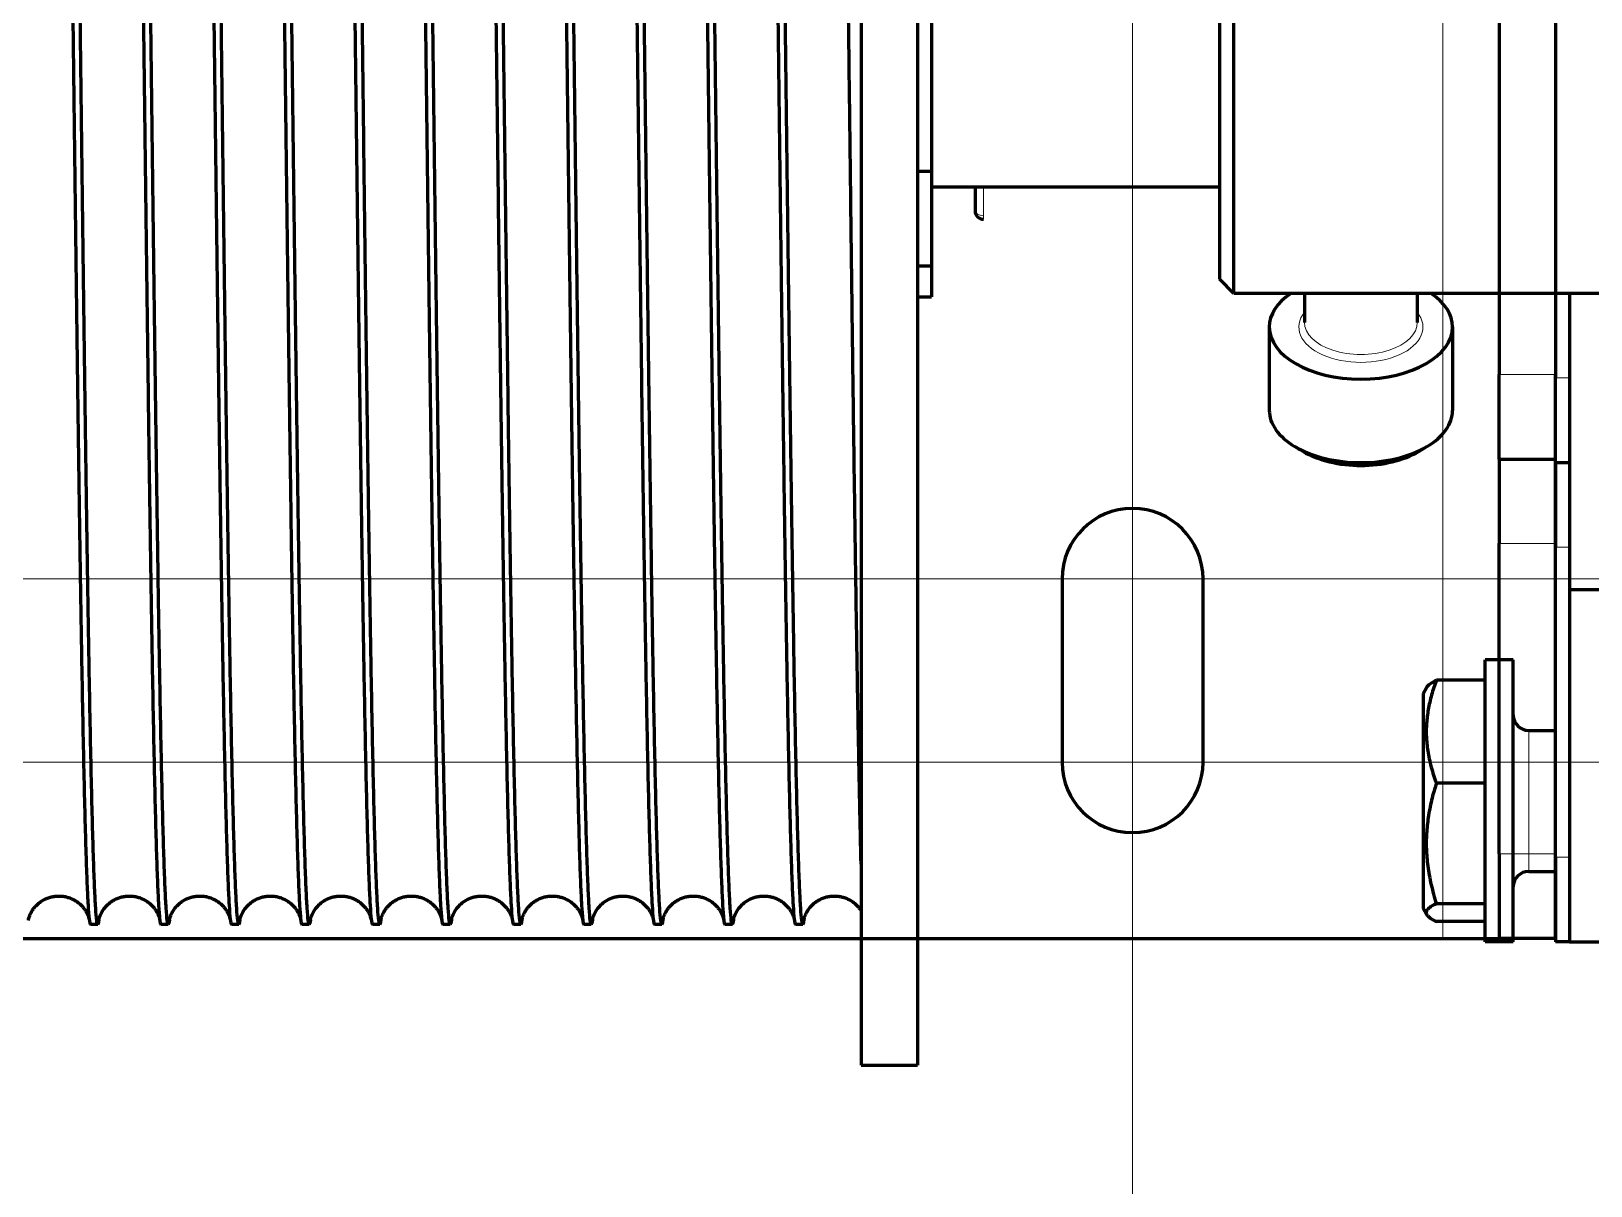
# Model space of a CAD drawing. Header units: millimetres. Extents: x 0 to 840, y 0 to 594.
# Drawn here: x 523.431 to 525.367, y 264.808 to 266.241 of the extents above; entities that cross this region are included whole.
import ezdxf

# ---------------------------------------------------------------- set-up
doc = ezdxf.new("R2010")
doc.units = ezdxf.units.MM
for name, pattern in [('K5LT_AXLED', [19.5, 15, -1.5, 1.5, -1.5]), ('K5LT_BASIC', [0]), ('K5LT_THIN', [0])]:
    doc.linetypes.add(name, pattern=pattern)
doc.layers.add('Системный слой', color=7, linetype='Continuous')

# ---------------------------------------------------------------- blocks, each defined once
blk = doc.blocks.new('U206')
at = {"layer": 'Системный слой', "color": 30, "linetype": 'K5LT_AXLED', "lineweight": 18, "true_color": 0xff8000}
for p, q in [((524.7983, 269.2935), (524.7983, 264.891)), ((524.7983, 267.6485), (524.7983, 263.246)), ((521.0833, 265.561), (525.2583, 265.561)), ((522.7108, 265.561), (526.8858, 265.561)), ((521.0833, 265.3335), (525.2583, 265.3335)), ((522.7108, 265.3335), (526.8858, 265.3335))]:
    blk.add_line(p, q, dxfattribs=at)
at = {"layer": 'Системный слой', "color": 7, "linetype": 'K5LT_THIN', "lineweight": 18}
for p, q in [((525.1833, 265.1148), (525.1833, 267.4248)), ((525.2533, 265.8148), (525.3233, 265.8148)), ((525.2533, 265.6048), (525.3233, 265.6048)), ((525.3233, 265.2198), (525.2533, 265.2198))]:
    blk.add_line(p, q, dxfattribs=at)
at = {"layer": 'Системный слой', "color": 5, "linetype": 'K5LT_BASIC', "lineweight": 60, "true_color": 0x0000ff}
for p, q in [((525.2533, 266.7248), (525.2533, 265.8148)), ((525.3233, 266.7248), (525.3233, 265.8148)), ((525.2533, 265.7098), (525.2533, 265.8148)), ((525.3233, 265.7098), (525.3233, 265.8148)), ((525.2533, 265.7098), (525.2533, 265.6048)), ((525.2533, 265.7098), (525.3233, 265.7098)), ((525.3233, 265.6048), (525.3233, 265.7098)), ((525.2533, 265.2198), (525.2533, 265.6048)), ((525.3233, 265.2198), (525.3233, 265.6048)), ((524.7108, 265.561), (524.7108, 265.3335)), ((524.8858, 265.3335), (524.8858, 265.561)), ((525.2533, 265.2198), (525.2533, 265.1148)), ((525.3233, 265.1148), (525.3233, 265.2198)), ((522.7858, 265.1148), (525.1833, 265.1148)), ((525.1833, 265.1148), (525.2533, 265.1148)), ((525.3233, 265.1148), (525.2533, 265.1148))]:
    blk.add_line(p, q, dxfattribs=at)
for centre, start, end in [((524.7983, 265.561), 0, 180), ((524.7983, 265.3335), 180, 0)]:
    blk.add_arc(centre, 0.0875, start, end, dxfattribs=at)

msp = doc.modelspace()

# ---------------------------------------------------------------- linework, layer by layer
at = {"layer": 'Системный слой', "color": 5, "linetype": 'K5LT_BASIC', "lineweight": 60, "true_color": 0x0000ff}
for p, q in [((524.46136, 267.58229), (524.46136, 264.95729)), ((524.53136, 267.58229), (524.53136, 264.95729)), ((524.92422, 265.91541), (524.92422, 266.61541)), ((524.90672, 265.93291), (524.90672, 266.59791)), ((524.54886, 266.47229), (524.54886, 266.06729)), ((524.53136, 266.06729), (524.54886, 266.06729)), ((524.54886, 266.06729), (524.54886, 265.94961)), ((524.54886, 266.04754), (524.90672, 266.04754)), ((524.60287, 266.04754), (524.60287, 266.01787)), ((524.53136, 265.94961), (524.54886, 265.94961)), ((524.54886, 265.94961), (524.54886, 265.91104)), ((524.92422, 265.91541), (524.90672, 265.93291)), ((524.53136, 265.91104), (524.54886, 265.91104)), ((525.42297, 265.91541), (524.92422, 265.91541)), ((525.01172, 265.91541), (525.01172, 265.87947)), ((525.15172, 265.91541), (525.15172, 265.87947)), ((525.3233, 265.91541), (525.3233, 265.81041)), ((525.3408, 265.91541), (525.3408, 265.54791)), ((524.96797, 265.87372), (524.96797, 265.77022)), ((525.19547, 265.87372), (525.19547, 265.77022)), ((525.3233, 265.70541), (525.3233, 265.81041)), ((525.00994, 265.71922), (524.99986, 265.72517)), ((525.15351, 265.71922), (525.16358, 265.72517)), ((525.3233, 265.70541), (525.3233, 265.60041)), ((525.3233, 265.70541), (525.3408, 265.70541)), ((525.3233, 265.21541), (525.3233, 265.60041)), ((525.3408, 265.54791), (525.3408, 265.11041)), ((525.3408, 265.54791), (525.3933, 265.54791)), ((525.2708, 265.46041), (525.2358, 265.46041)), ((525.2358, 265.28541), (525.2358, 265.46041)), ((525.2708, 265.28541), (525.2708, 265.46041)), ((525.16361, 265.42674), (525.1588, 265.41841)), ((525.2358, 265.43514), (525.17535, 265.43514)), ((525.1588, 265.41841), (525.1588, 265.18039)), ((525.29005, 265.37291), (525.3233, 265.37291)), ((525.2358, 265.30748), (525.17535, 265.30748)), ((525.2358, 265.11041), (525.2358, 265.28541)), ((525.2708, 265.11041), (525.2708, 265.28541)), ((525.3233, 265.21541), (525.3233, 265.11041)), ((525.29005, 265.19791), (525.3233, 265.19791)), ((525.1588, 265.18039), (525.1588, 265.15241)), ((525.2358, 265.15776), (525.17535, 265.15776)), ((525.16361, 265.14409), (525.1588, 265.15241)), ((525.2358, 265.13569), (525.17535, 265.13569)), ((523.50491, 265.13229), (523.51414, 265.13229)), ((523.59241, 265.13229), (523.60164, 265.13229)), ((523.67991, 265.13229), (523.68914, 265.13229)), ((523.76741, 265.13229), (523.77664, 265.13229)), ((523.85491, 265.13229), (523.86414, 265.13229)), ((523.94241, 265.13229), (523.95164, 265.13229)), ((524.02991, 265.13229), (524.03914, 265.13229)), ((524.11741, 265.13229), (524.12664, 265.13229)), ((524.20491, 265.13229), (524.21414, 265.13229)), ((524.29241, 265.13229), (524.30164, 265.13229)), ((524.37991, 265.13229), (524.38914, 265.13229)), ((525.2708, 265.11041), (525.2358, 265.11041)), ((525.3408, 265.11041), (525.3233, 265.11041)), ((525.3408, 265.11041), (525.3933, 265.11041)), ((524.46136, 264.95729), (524.53136, 264.95729))]:
    msp.add_line(p, q, dxfattribs=at)
at = {"layer": 'Системный слой', "color": 7, "linetype": 'K5LT_THIN', "lineweight": 18}
for p, q in [((524.61337, 266.04754), (524.61337, 266.01188)), ((524.61337, 266.01188), (524.61337, 266.00737)), ((525.2533, 265.46041), (525.2533, 265.91541)), ((525.3233, 265.81041), (525.3408, 265.81041)), ((525.3233, 265.60041), (525.3408, 265.60041)), ((525.29005, 265.3391), (525.29005, 265.37291)), ((525.29005, 265.19791), (525.29005, 265.3391)), ((525.3408, 265.21541), (525.3233, 265.21541))]:
    msp.add_line(p, q, dxfattribs=at)
at = {"layer": 'Системный слой', "color": 5, "linetype": 'K5LT_BASIC', "lineweight": 60, "true_color": 0x0000ff}
for centre, radius, start, end in [((524.61337, 266.01787), 0.0105, 180, 270), ((525.29005, 265.39216), 0.01925, 180, 270), ((525.29005, 265.17866), 0.01925, 90, 180), ((523.47398, 265.14362), 0.04193, 351.60868, 353.9732), ((523.56153, 265.14362), 0.04187, 351.60765, 353.97489), ((523.64909, 265.14361), 0.04182, 351.60665, 353.97656), ((523.73665, 265.1436), 0.04176, 351.60571, 353.97827), ((523.8242, 265.14359), 0.0417, 351.60484, 353.98)]:
    msp.add_arc(centre, radius, start, end, dxfattribs=at)
at = {"layer": 'Системный слой', "color": 7, "linetype": 'K5LT_THIN', "lineweight": 18}
for centre, major_axis, start_param, end_param in [((524.61337, 266.01787), (-0.0105, 0), 0, 1.5707963), ((525.08172, 265.87372), (-0.077, 0), 5.8534856, 9.8544776), ((525.08172, 265.87947), (-0.07, 0), 0, 3.1415927)]:
    msp.add_ellipse(centre, major_axis=major_axis, ratio=0.5703319, start_param=start_param, end_param=end_param, dxfattribs=at)
at = {"layer": 'Системный слой', "color": 5, "linetype": 'K5LT_BASIC', "lineweight": 60, "true_color": 0x0000ff}
for centre, major_axis, start_param, end_param in [((525.08172, 265.87372), (0.11375, 0), 2.4435478, 3.1415927), ((525.08172, 265.87372), (0.11375, 0), 0, 0.6980448), ((525.08172, 265.87372), (0.11375, 0), 3.1415927, 6.2831853), ((525.08172, 265.77022), (0.11375, 0), 3.1415927, 3.90908), ((525.08172, 265.77022), (0.11375, 0), 5.5156979, 6.2831853), ((525.08172, 265.77022), (0.11375, 0), 3.90908, 5.5156979), ((525.08172, 265.75872), (0.09975, 0), 3.90908, 5.5156979)]:
    msp.add_ellipse(centre, major_axis=major_axis, ratio=0.5703319, start_param=start_param, end_param=end_param, dxfattribs=at)
for points in [[(523.51414, 265.13229), (523.5137, 265.13229), (523.51282, 265.13569), (523.5115, 265.15097), (523.51018, 265.17627), (523.50886, 265.21139), (523.50754, 265.25598), (523.50622, 265.30967), (523.5049, 265.37197), (523.50358, 265.44232), (523.50226, 265.52008), (523.50095, 265.60457), (523.49963, 265.69502), (523.49831, 265.79063), (523.49699, 265.89053), (523.49567, 265.99383), (523.49435, 266.09961), (523.49303, 266.20691), (523.49171, 266.31477), (523.49039, 266.42224), (523.48907, 266.52833), (523.48775, 266.63211), (523.48644, 266.73264), (523.48512, 266.82902), (523.4838, 266.92038), (523.48248, 267.00591), (523.48116, 267.08484), (523.47984, 267.15647), (523.47852, 267.22014), (523.4772, 267.2753), (523.47588, 267.32144), (523.47456, 267.35815), (523.47324, 267.3851), (523.47236, 267.3964), (523.47192, 267.40036)], [(523.54866, 267.40729), (523.5491, 267.40729), (523.54998, 267.40388), (523.5513, 267.38861), (523.55262, 267.3633), (523.55394, 267.32818), (523.55526, 267.28357), (523.55658, 267.22987), (523.5579, 267.16756), (523.55921, 267.0972), (523.56053, 267.01942), (523.56185, 266.93492), (523.56317, 266.84446), (523.56449, 266.74884), (523.56581, 266.64892), (523.56713, 266.5456), (523.56845, 266.43982), (523.56977, 266.3325), (523.57109, 266.22463), (523.57241, 266.11716), (523.57373, 266.01105), (523.57505, 265.90727), (523.57637, 265.80674), (523.57768, 265.71036), (523.579, 265.619), (523.58032, 265.53347), (523.58164, 265.45455), (523.58296, 265.38294), (523.58428, 265.31928), (523.5856, 265.26414), (523.58692, 265.21803), (523.58824, 265.18134), (523.58956, 265.15441), (523.59044, 265.14313), (523.59088, 265.13918)], [(523.60164, 265.13229), (523.6012, 265.13229), (523.60032, 265.13569), (523.599, 265.15097), (523.59768, 265.17627), (523.59636, 265.21139), (523.59504, 265.25598), (523.59372, 265.30967), (523.5924, 265.37197), (523.59108, 265.44232), (523.58976, 265.52008), (523.58845, 265.60457), (523.58713, 265.69502), (523.58581, 265.79063), (523.58449, 265.89053), (523.58317, 265.99383), (523.58185, 266.09961), (523.58053, 266.20691), (523.57921, 266.31477), (523.57789, 266.42224), (523.57657, 266.52833), (523.57525, 266.63211), (523.57394, 266.73264), (523.57262, 266.82902), (523.5713, 266.92038), (523.56998, 267.00591), (523.56866, 267.08484), (523.56734, 267.15647), (523.56602, 267.22014), (523.5647, 267.2753), (523.56338, 267.32144), (523.56206, 267.35815), (523.56074, 267.3851), (523.55986, 267.3964), (523.55942, 267.40036)], [(523.63616, 267.40729), (523.6366, 267.40729), (523.63748, 267.40388), (523.6388, 267.38861), (523.64012, 267.3633), (523.64144, 267.32818), (523.64276, 267.28357), (523.64408, 267.22987), (523.6454, 267.16756), (523.64671, 267.0972), (523.64803, 267.01942), (523.64935, 266.93492), (523.65067, 266.84446), (523.65199, 266.74884), (523.65331, 266.64892), (523.65463, 266.54561), (523.65595, 266.43982), (523.65727, 266.3325), (523.65859, 266.22463), (523.65991, 266.11716), (523.66123, 266.01105), (523.66255, 265.90727), (523.66387, 265.80674), (523.66518, 265.71036), (523.6665, 265.619), (523.66782, 265.53347), (523.66914, 265.45455), (523.67046, 265.38294), (523.67178, 265.31928), (523.6731, 265.26414), (523.67442, 265.21803), (523.67574, 265.18134), (523.67706, 265.15441), (523.67794, 265.14313), (523.67838, 265.13918)], [(523.68914, 265.13229), (523.6887, 265.13229), (523.68782, 265.13569), (523.6865, 265.15097), (523.68518, 265.17627), (523.68386, 265.21139), (523.68254, 265.25598), (523.68122, 265.30967), (523.6799, 265.37197), (523.67858, 265.44232), (523.67726, 265.52008), (523.67595, 265.60457), (523.67463, 265.69502), (523.67331, 265.79063), (523.67199, 265.89053), (523.67067, 265.99383), (523.66935, 266.09961), (523.66803, 266.20691), (523.66671, 266.31477), (523.66539, 266.42224), (523.66407, 266.52833), (523.66275, 266.63211), (523.66143, 266.73264), (523.66012, 266.82902), (523.6588, 266.92038), (523.65748, 267.00591), (523.65616, 267.08484), (523.65484, 267.15647), (523.65352, 267.22014), (523.6522, 267.2753), (523.65088, 267.32144), (523.64956, 267.35815), (523.64824, 267.3851), (523.64736, 267.3964), (523.64692, 267.40036)], [(523.72366, 267.40729), (523.7241, 267.40729), (523.72498, 267.40388), (523.7263, 267.38861), (523.72762, 267.3633), (523.72894, 267.32818), (523.73026, 267.28357), (523.73158, 267.22987), (523.7329, 267.16756), (523.73421, 267.0972), (523.73553, 267.01942), (523.73685, 266.93492), (523.73817, 266.84446), (523.73949, 266.74884), (523.74081, 266.64892), (523.74213, 266.54561), (523.74345, 266.43982), (523.74477, 266.3325), (523.74609, 266.22463), (523.74741, 266.11716), (523.74873, 266.01105), (523.75005, 265.90727), (523.75137, 265.80674), (523.75268, 265.71036), (523.754, 265.619), (523.75532, 265.53348), (523.75664, 265.45455), (523.75796, 265.38294), (523.75928, 265.31928), (523.7606, 265.26414), (523.76192, 265.21803), (523.76324, 265.18134), (523.76456, 265.15441), (523.76544, 265.14313), (523.76588, 265.13918)], [(523.77664, 265.13229), (523.7762, 265.13229), (523.77532, 265.13569), (523.774, 265.15097), (523.77268, 265.17627), (523.77136, 265.21139), (523.77004, 265.25598), (523.76872, 265.30967), (523.7674, 265.37197), (523.76608, 265.44232), (523.76476, 265.52009), (523.76345, 265.60457), (523.76213, 265.69502), (523.76081, 265.79063), (523.75949, 265.89053), (523.75817, 265.99383), (523.75685, 266.09961), (523.75553, 266.20691), (523.75421, 266.31478), (523.75289, 266.42224), (523.75157, 266.52833), (523.75025, 266.63211), (523.74893, 266.73264), (523.74762, 266.82902), (523.7463, 266.92038), (523.74498, 267.00591), (523.74366, 267.08485), (523.74234, 267.15647), (523.74102, 267.22014), (523.7397, 267.2753), (523.73838, 267.32144), (523.73706, 267.35815), (523.73574, 267.3851), (523.73486, 267.3964), (523.73442, 267.40036)], [(523.81116, 267.40729), (523.8116, 267.40729), (523.81248, 267.40388), (523.8138, 267.38861), (523.81512, 267.3633), (523.81644, 267.32818), (523.81776, 267.28357), (523.81908, 267.22987), (523.8204, 267.16756), (523.82171, 267.0972), (523.82303, 267.01942), (523.82435, 266.93492), (523.82567, 266.84446), (523.82699, 266.74884), (523.82831, 266.64892), (523.82963, 266.54561), (523.83095, 266.43982), (523.83227, 266.3325), (523.83359, 266.22463), (523.83491, 266.11716), (523.83623, 266.01106), (523.83755, 265.90727), (523.83887, 265.80674), (523.84018, 265.71036), (523.8415, 265.619), (523.84282, 265.53348), (523.84414, 265.45455), (523.84546, 265.38294), (523.84678, 265.31928), (523.8481, 265.26414), (523.84942, 265.21803), (523.85074, 265.18134), (523.85206, 265.15442), (523.85294, 265.14313), (523.85338, 265.13918)], [(523.86414, 265.13229), (523.8637, 265.13229), (523.86282, 265.13569), (523.8615, 265.15097), (523.86018, 265.17627), (523.85886, 265.21139), (523.85754, 265.25598), (523.85622, 265.30967), (523.8549, 265.37197), (523.85358, 265.44232), (523.85226, 265.52009), (523.85095, 265.60457), (523.84963, 265.69503), (523.84831, 265.79063), (523.84699, 265.89053), (523.84567, 265.99383), (523.84435, 266.09961), (523.84303, 266.20691), (523.84171, 266.31478), (523.84039, 266.42224), (523.83907, 266.52833), (523.83775, 266.63211), (523.83643, 266.73264), (523.83512, 266.82902), (523.8338, 266.92038), (523.83248, 267.00591), (523.83116, 267.08485), (523.82984, 267.15647), (523.82852, 267.22014), (523.8272, 267.2753), (523.82588, 267.32144), (523.82456, 267.35815), (523.82324, 267.3851), (523.82236, 267.3964), (523.82192, 267.40036)], [(523.89866, 267.40729), (523.8991, 267.40729), (523.89998, 267.40388), (523.9013, 267.38861), (523.90262, 267.3633), (523.90394, 267.32818), (523.90526, 267.28357), (523.90658, 267.22987), (523.9079, 267.16756), (523.90921, 267.0972), (523.91053, 267.01942), (523.91185, 266.93492), (523.91317, 266.84446), (523.91449, 266.74884), (523.91581, 266.64892), (523.91713, 266.54561), (523.91845, 266.43982), (523.91977, 266.3325), (523.92109, 266.22463), (523.92241, 266.11716), (523.92373, 266.01106), (523.92505, 265.90727), (523.92637, 265.80674), (523.92768, 265.71036), (523.929, 265.619), (523.93032, 265.53348), (523.93164, 265.45455), (523.93296, 265.38294), (523.93428, 265.31928), (523.9356, 265.26414), (523.93692, 265.21803), (523.93824, 265.18134), (523.93956, 265.15442), (523.94044, 265.14313), (523.94088, 265.13918)], [(523.95164, 265.13229), (523.9512, 265.13229), (523.95032, 265.13569), (523.949, 265.15097), (523.94768, 265.17627), (523.94636, 265.21139), (523.94504, 265.25599), (523.94372, 265.30967), (523.9424, 265.37197), (523.94108, 265.44232), (523.93976, 265.52009), (523.93845, 265.60457), (523.93713, 265.69503), (523.93581, 265.79063), (523.93449, 265.89053), (523.93317, 265.99383), (523.93185, 266.09961), (523.93053, 266.20691), (523.92921, 266.31478), (523.92789, 266.42224), (523.92657, 266.52833), (523.92525, 266.63211), (523.92393, 266.73264), (523.92262, 266.82902), (523.9213, 266.92038), (523.91998, 267.00592), (523.91866, 267.08485), (523.91734, 267.15647), (523.91602, 267.22015), (523.9147, 267.2753), (523.91338, 267.32144), (523.91206, 267.35815), (523.91074, 267.3851), (523.90986, 267.3964), (523.90942, 267.40036)], [(523.98616, 267.40729), (523.9866, 267.40729), (523.98748, 267.40388), (523.9888, 267.38861), (523.99012, 267.3633), (523.99144, 267.32818), (523.99276, 267.28357), (523.99408, 267.22987), (523.9954, 267.16756), (523.99671, 267.0972), (523.99803, 267.01942), (523.99935, 266.93492), (524.00067, 266.84446), (524.00199, 266.74884), (524.00331, 266.64892), (524.00463, 266.54561), (524.00595, 266.43982), (524.00727, 266.3325), (524.00859, 266.22463), (524.00991, 266.11716), (524.01123, 266.01106), (524.01255, 265.90727), (524.01387, 265.80674), (524.01518, 265.71036), (524.0165, 265.619), (524.01782, 265.53348), (524.01914, 265.45455), (524.02046, 265.38294), (524.02178, 265.31928), (524.0231, 265.26415), (524.02442, 265.21803), (524.02574, 265.18134), (524.02706, 265.15442), (524.02794, 265.14313), (524.02838, 265.13918)], [(524.03914, 265.13229), (524.0387, 265.13229), (524.03782, 265.13569), (524.0365, 265.15097), (524.03518, 265.17627), (524.03386, 265.21139), (524.03254, 265.25599), (524.03122, 265.30967), (524.0299, 265.37197), (524.02858, 265.44232), (524.02726, 265.52009), (524.02595, 265.60457), (524.02463, 265.69503), (524.02331, 265.79063), (524.02199, 265.89053), (524.02067, 265.99383), (524.01935, 266.09961), (524.01803, 266.20691), (524.01671, 266.31478), (524.01539, 266.42224), (524.01407, 266.52833), (524.01275, 266.63211), (524.01143, 266.73264), (524.01012, 266.82902), (524.0088, 266.92038), (524.00748, 267.00592), (524.00616, 267.08485), (524.00484, 267.15647), (524.00352, 267.22015), (524.0022, 267.2753), (524.00088, 267.32144), (523.99956, 267.35815), (523.99824, 267.3851), (523.99736, 267.3964), (523.99692, 267.40036)], [(524.07366, 267.40729), (524.0741, 267.40729), (524.07498, 267.40388), (524.0763, 267.38861), (524.07762, 267.3633), (524.07894, 267.32818), (524.08026, 267.28357), (524.08158, 267.22987), (524.0829, 267.16756), (524.08421, 267.0972), (524.08553, 267.01942), (524.08685, 266.93492), (524.08817, 266.84446), (524.08949, 266.74884), (524.09081, 266.64892), (524.09213, 266.54561), (524.09345, 266.43982), (524.09477, 266.33251), (524.09609, 266.22463), (524.09741, 266.11716), (524.09873, 266.01106), (524.10005, 265.90727), (524.10137, 265.80674), (524.10268, 265.71037), (524.104, 265.619), (524.10532, 265.53348), (524.10664, 265.45455), (524.10796, 265.38294), (524.10928, 265.31928), (524.1106, 265.26415), (524.11192, 265.21803), (524.11324, 265.18134), (524.11456, 265.15442), (524.11544, 265.14313), (524.11588, 265.13918)], [(524.12664, 265.13229), (524.1262, 265.13229), (524.12532, 265.13569), (524.124, 265.15097), (524.12268, 265.17627), (524.12136, 265.21139), (524.12004, 265.25599), (524.11872, 265.30967), (524.1174, 265.37197), (524.11608, 265.44232), (524.11476, 265.52009), (524.11345, 265.60457), (524.11213, 265.69503), (524.11081, 265.79063), (524.10949, 265.89053), (524.10817, 265.99384), (524.10685, 266.09961), (524.10553, 266.20691), (524.10421, 266.31478), (524.10289, 266.42224), (524.10157, 266.52834), (524.10025, 266.63211), (524.09893, 266.73264), (524.09762, 266.82902), (524.0963, 266.92039), (524.09498, 267.00592), (524.09366, 267.08485), (524.09234, 267.15647), (524.09102, 267.22015), (524.0897, 267.2753), (524.08838, 267.32144), (524.08706, 267.35815), (524.08574, 267.3851), (524.08486, 267.3964), (524.08442, 267.40036)], [(524.16116, 267.40729), (524.1616, 267.40729), (524.16248, 267.40388), (524.1638, 267.38861), (524.16512, 267.3633), (524.16644, 267.32818), (524.16776, 267.28357), (524.16908, 267.22987), (524.1704, 267.16756), (524.17171, 267.0972), (524.17303, 267.01942), (524.17435, 266.93492), (524.17567, 266.84446), (524.17699, 266.74884), (524.17831, 266.64892), (524.17963, 266.54561), (524.18095, 266.43982), (524.18227, 266.33251), (524.18359, 266.22463), (524.18491, 266.11716), (524.18623, 266.01106), (524.18755, 265.90728), (524.18887, 265.80674), (524.19018, 265.71037), (524.1915, 265.619), (524.19282, 265.53348), (524.19414, 265.45455), (524.19546, 265.38294), (524.19678, 265.31928), (524.1981, 265.26415), (524.19942, 265.21803), (524.20074, 265.18134), (524.20206, 265.15442), (524.20294, 265.14313), (524.20338, 265.13918)], [(524.21414, 265.13229), (524.2137, 265.13229), (524.21282, 265.13569), (524.2115, 265.15097), (524.21018, 265.17627), (524.20886, 265.21139), (524.20754, 265.25599), (524.20622, 265.30968), (524.2049, 265.37197), (524.20358, 265.44232), (524.20226, 265.52009), (524.20095, 265.60457), (524.19963, 265.69503), (524.19831, 265.79063), (524.19699, 265.89053), (524.19567, 265.99384), (524.19435, 266.09961), (524.19303, 266.20691), (524.19171, 266.31478), (524.19039, 266.42224), (524.18907, 266.52834), (524.18775, 266.63211), (524.18643, 266.73264), (524.18512, 266.82902), (524.1838, 266.92039), (524.18248, 267.00592), (524.18116, 267.08485), (524.17984, 267.15647), (524.17852, 267.22015), (524.1772, 267.2753), (524.17588, 267.32144), (524.17456, 267.35815), (524.17324, 267.3851), (524.17236, 267.3964), (524.17192, 267.40036)], [(524.24866, 267.40729), (524.2491, 267.40729), (524.24998, 267.40388), (524.2513, 267.38861), (524.25262, 267.3633), (524.25394, 267.32818), (524.25526, 267.28357), (524.25658, 267.22987), (524.2579, 267.16756), (524.25921, 267.0972), (524.26053, 267.01942), (524.26185, 266.93492), (524.26317, 266.84446), (524.26449, 266.74884), (524.26581, 266.64892), (524.26713, 266.54561), (524.26845, 266.43982), (524.26977, 266.33251), (524.27109, 266.22463), (524.27241, 266.11716), (524.27373, 266.01106), (524.27505, 265.90728), (524.27637, 265.80674), (524.27768, 265.71037), (524.279, 265.619), (524.28032, 265.53348), (524.28164, 265.45455), (524.28296, 265.38294), (524.28428, 265.31928), (524.2856, 265.26415), (524.28692, 265.21803), (524.28824, 265.18134), (524.28956, 265.15442), (524.29044, 265.14313), (524.29088, 265.13918)], [(524.30164, 265.13229), (524.3012, 265.13229), (524.30032, 265.13569), (524.299, 265.15097), (524.29768, 265.17627), (524.29636, 265.21139), (524.29504, 265.25599), (524.29372, 265.30968), (524.2924, 265.37197), (524.29108, 265.44232), (524.28976, 265.52009), (524.28845, 265.60458), (524.28713, 265.69503), (524.28581, 265.79063), (524.28449, 265.89054), (524.28317, 265.99384), (524.28185, 266.09961), (524.28053, 266.20692), (524.27921, 266.31478), (524.27789, 266.42224), (524.27657, 266.52834), (524.27525, 266.63212), (524.27393, 266.73264), (524.27262, 266.82902), (524.2713, 266.92039), (524.26998, 267.00592), (524.26866, 267.08485), (524.26734, 267.15648), (524.26602, 267.22015), (524.2647, 267.2753), (524.26338, 267.32144), (524.26206, 267.35815), (524.26074, 267.3851), (524.25986, 267.3964), (524.25942, 267.40036)], [(524.33616, 267.40729), (524.3366, 267.40729), (524.33748, 267.40388), (524.3388, 267.38861), (524.34012, 267.3633), (524.34144, 267.32818), (524.34276, 267.28357), (524.34408, 267.22987), (524.3454, 267.16756), (524.34671, 267.0972), (524.34803, 267.01942), (524.34935, 266.93492), (524.35067, 266.84446), (524.35199, 266.74884), (524.35331, 266.64892), (524.35463, 266.54561), (524.35595, 266.43982), (524.35727, 266.33251), (524.35859, 266.22463), (524.35991, 266.11716), (524.36123, 266.01106), (524.36255, 265.90728), (524.36387, 265.80675), (524.36518, 265.71037), (524.3665, 265.619), (524.36782, 265.53348), (524.36914, 265.45456), (524.37046, 265.38294), (524.37178, 265.31928), (524.3731, 265.26415), (524.37442, 265.21803), (524.37574, 265.18134), (524.37706, 265.15442), (524.37794, 265.14313), (524.37838, 265.13918)], [(524.38914, 265.13229), (524.3887, 265.13229), (524.38782, 265.13569), (524.3865, 265.15097), (524.38518, 265.17627), (524.38386, 265.21139), (524.38254, 265.25599), (524.38122, 265.30968), (524.3799, 265.37197), (524.37858, 265.44232), (524.37726, 265.52009), (524.37594, 265.60458), (524.37463, 265.69503), (524.37331, 265.79063), (524.37199, 265.89054), (524.37067, 265.99384), (524.36935, 266.09961), (524.36803, 266.20692), (524.36671, 266.31478), (524.36539, 266.42224), (524.36407, 266.52834), (524.36275, 266.63212), (524.36143, 266.73265), (524.36012, 266.82902), (524.3588, 266.92039), (524.35748, 267.00592), (524.35616, 267.08485), (524.35484, 267.15648), (524.35352, 267.22015), (524.3522, 267.2753), (524.35088, 267.32144), (524.34956, 267.35815), (524.34824, 267.3851), (524.34736, 267.3964), (524.34692, 267.40036)], [(523.4716, 267.10255), (523.47204, 267.07799), (523.47292, 267.02636), (523.47425, 266.94208), (523.47557, 266.85172), (523.47689, 266.75611), (523.47822, 266.6561), (523.47954, 266.55261), (523.48087, 266.44656), (523.48219, 266.33891), (523.48351, 266.23064), (523.48484, 266.12272), (523.48616, 266.01613), (523.48749, 265.91183), (523.48881, 265.81077), (523.49014, 265.71385), (523.49146, 265.62196), (523.49278, 265.53592), (523.49411, 265.45651), (523.49543, 265.38444), (523.49676, 265.32038), (523.49808, 265.26489), (523.4994, 265.21848), (523.50073, 265.18156), (523.50205, 265.15448), (523.50294, 265.14315), (523.50338, 265.13918)], [(523.50338, 265.13918), (523.50389, 265.13459), (523.5044, 265.13229), (523.50491, 265.13229)], [(523.5155, 265.13773), (523.51504, 265.13411), (523.51459, 265.13229), (523.51414, 265.13229)], [(523.59088, 265.13918), (523.59139, 265.13459), (523.5919, 265.13229), (523.59241, 265.13229)], [(523.603, 265.13773), (523.60254, 265.13411), (523.60209, 265.13229), (523.60164, 265.13229)], [(523.67838, 265.13918), (523.67889, 265.13459), (523.6794, 265.13229), (523.67991, 265.13229)], [(523.6905, 265.13773), (523.69004, 265.13411), (523.68959, 265.13229), (523.68914, 265.13229)], [(523.76588, 265.13918), (523.76639, 265.13459), (523.7669, 265.13229), (523.76741, 265.13229)], [(523.778, 265.13773), (523.77754, 265.13411), (523.77709, 265.13229), (523.77664, 265.13229)], [(523.85338, 265.13918), (523.85389, 265.13459), (523.8544, 265.13229), (523.85491, 265.13229)], [(523.8655, 265.13773), (523.86504, 265.13411), (523.86459, 265.13229), (523.86414, 265.13229)], [(523.94088, 265.13918), (523.94139, 265.13459), (523.9419, 265.13229), (523.94241, 265.13229)], [(523.953, 265.13773), (523.95254, 265.13411), (523.95209, 265.13229), (523.95164, 265.13229)], [(524.02838, 265.13918), (524.02889, 265.13459), (524.0294, 265.13229), (524.02991, 265.13229)], [(524.0405, 265.13773), (524.04004, 265.13411), (524.03959, 265.13229), (524.03914, 265.13229)], [(524.11588, 265.13918), (524.11639, 265.13459), (524.1169, 265.13229), (524.11741, 265.13229)], [(524.128, 265.13773), (524.12754, 265.13411), (524.12709, 265.13229), (524.12664, 265.13229)], [(524.20338, 265.13918), (524.20389, 265.13459), (524.2044, 265.13229), (524.20491, 265.13229)], [(524.2155, 265.13773), (524.21504, 265.13411), (524.21459, 265.13229), (524.21414, 265.13229)], [(524.29088, 265.13918), (524.29139, 265.13459), (524.2919, 265.13229), (524.29241, 265.13229)], [(524.303, 265.13773), (524.30254, 265.13411), (524.30209, 265.13229), (524.30164, 265.13229)], [(524.37838, 265.13918), (524.37889, 265.13459), (524.3794, 265.13229), (524.37991, 265.13229)], [(524.3905, 265.13773), (524.39004, 265.13411), (524.38959, 265.13229), (524.38914, 265.13229)]]:
    msp.add_open_spline(points, degree=3, dxfattribs=at)
for points, knots in [([(524.46136, 265.20674), (524.46136, 265.20678), (524.46136, 265.20684), (524.46136, 265.20692), (524.46136, 265.20705), (524.46136, 265.20723), (524.46136, 265.20745), (524.46136, 265.20772), (524.46135, 265.20811), (524.46134, 265.20872), (524.46133, 265.20966), (524.46131, 265.21087), (524.46128, 265.21231), (524.46124, 265.21431), (524.46118, 265.21739), (524.46109, 265.22169), (524.46096, 265.22748), (524.46079, 265.23514), (524.46056, 265.24573), (524.46023, 265.26066), (524.45979, 265.28121), (524.45925, 265.30752), (524.45866, 265.33809), (524.45805, 265.37069), (524.45745, 265.40433), (524.45685, 265.43983), (524.45621, 265.4791), (524.45551, 265.52354), (524.45474, 265.57405), (524.45391, 265.63123), (524.45302, 265.69493), (524.45208, 265.76474), (524.45108, 265.84037), (524.45005, 265.92139), (524.44898, 266.00675), (524.44789, 266.09575), (524.4468, 266.18533), (524.44606, 266.24612), (524.44571, 266.27543)], [0, 0, 0, 0, 0.0175735, 0.035147, 0.0526325, 0.069895, 0.0870512, 0.1056364, 0.1291142, 0.163245, 0.2156444, 0.2788792, 0.3470721, 0.4557444, 0.6340279, 0.9093874, 1.2684068, 1.7483953, 2.3966914, 3.3186802, 4.6004597, 6.2160024, 8.0033144, 9.7639594, 11.4738826, 13.2201066, 15.0894945, 17.1063248, 19.2211551, 21.4163628, 23.6500463, 25.912124, 28.1783172, 30.4289198, 32.6543075, 34.8494288, 37.0243654, 39, 39, 39, 39]), ([(525.17535, 265.43514), (525.17315, 265.42912), (525.17017, 265.42002), (525.16707, 265.40788), (525.16526, 265.39898), (525.16396, 265.39036), (525.16314, 265.38191), (525.16278, 265.37353), (525.16289, 265.36507), (525.16349, 265.35634), (525.16465, 265.34718), (525.16645, 265.33747), (525.16969, 265.3241), (525.17293, 265.31408), (525.17535, 265.30748)], [0, 0, 0, 0, 2.1757748, 3.2580008, 4.299901, 5.3052497, 6.2730749, 7.2399279, 8.2177231, 9.2074326, 10.2766052, 11.4133267, 12.6132408, 15, 15, 15, 15]), ([(525.16361, 265.42674), (525.1639, 265.42724), (525.16468, 265.4283), (525.16645, 265.42995), (525.16969, 265.43227), (525.17293, 265.434), (525.17535, 265.43514)], [0, 0, 0, 0, 1.2341302, 2.6217314, 4.086472, 7, 7, 7, 7]), ([(525.17535, 265.30748), (525.17315, 265.30043), (525.17017, 265.28976), (525.16707, 265.27552), (525.16526, 265.26508), (525.16396, 265.25496), (525.16314, 265.24506), (525.16278, 265.23522), (525.16289, 265.22531), (525.16349, 265.21506), (525.16465, 265.20432), (525.16645, 265.19293), (525.16969, 265.17725), (525.17293, 265.1655), (525.17535, 265.15776)], [0, 0, 0, 0, 2.1757748, 3.2580008, 4.299901, 5.3052497, 6.2730749, 7.2399279, 8.2177231, 9.2074326, 10.2766052, 11.4133267, 12.6132408, 15, 15, 15, 15]), ([(523.42796, 265.13751), (523.42797, 265.1375), (523.42796, 265.13758), (523.42816, 265.13852), (523.42875, 265.14074), (523.43021, 265.14498), (523.43365, 265.1508), (523.43717, 265.15509), (523.44096, 265.15862), (523.44507, 265.16154), (523.44946, 265.1639), (523.45409, 265.16566), (523.45889, 265.16683), (523.46378, 265.16739), (523.4687, 265.16733), (523.47356, 265.16666), (523.47828, 265.16539), (523.4828, 265.16355), (523.48704, 265.16118), (523.49093, 265.15832), (523.49439, 265.15504), (523.49737, 265.15145), (523.49981, 265.14766), (523.50165, 265.14391), (523.50289, 265.14048), (523.50338, 265.13852), (523.50352, 265.13788), (523.50355, 265.13772)], [0, 0, 0, 0, 1.9722218, 3.9406015, 5.9089812, 8.2305879, 9.4373862, 10.3498559, 11.1503172, 11.8994409, 12.6218375, 13.3291886, 14.0274935, 14.7208069, 15.411964, 16.1032419, 16.7969156, 17.4957781, 18.2038879, 18.9279076, 19.6798104, 20.4826112, 21.3823389, 22.4715569, 23.9405858, 26.1672802, 28, 28, 28, 28]), ([(523.51546, 265.13751), (523.51547, 265.1375), (523.51546, 265.13758), (523.51566, 265.13852), (523.51625, 265.14074), (523.51771, 265.14498), (523.52115, 265.1508), (523.52467, 265.15509), (523.52846, 265.15862), (523.53256, 265.16154), (523.53696, 265.1639), (523.54159, 265.16566), (523.54639, 265.16683), (523.55128, 265.16739), (523.55619, 265.16733), (523.56105, 265.16666), (523.56578, 265.16539), (523.5703, 265.16355), (523.57454, 265.16118), (523.57842, 265.15832), (523.58189, 265.15505), (523.58487, 265.15145), (523.5873, 265.14767), (523.58915, 265.14391), (523.59039, 265.14048), (523.59088, 265.13852), (523.59102, 265.13788), (523.59105, 265.13772)], [0, 0, 0, 0, 1.9722014, 3.9405969, 5.9089923, 8.2308345, 9.4376628, 10.3501209, 11.1505543, 11.8996445, 12.6220059, 13.3293222, 14.0275964, 14.7208798, 15.4120082, 16.103259, 16.7969069, 17.4957446, 18.2038298, 18.9278228, 19.6796927, 20.4824459, 21.3820955, 22.4711761, 23.9399653, 26.1662473, 28, 28, 28, 28]), ([(523.60296, 265.13751), (523.60297, 265.1375), (523.60296, 265.13758), (523.60316, 265.13852), (523.60375, 265.14074), (523.60521, 265.14498), (523.60865, 265.1508), (523.61216, 265.15509), (523.61596, 265.15862), (523.62006, 265.16154), (523.62446, 265.16389), (523.62909, 265.16566), (523.63388, 265.16683), (523.63878, 265.16739), (523.64369, 265.16733), (523.64855, 265.16666), (523.65328, 265.16539), (523.6578, 265.16355), (523.66204, 265.16118), (523.66592, 265.15832), (523.66939, 265.15505), (523.67237, 265.15145), (523.6748, 265.14767), (523.67665, 265.14391), (523.67789, 265.14048), (523.67838, 265.13852), (523.67852, 265.13789), (523.67855, 265.13772)], [0, 0, 0, 0, 1.972184, 3.9405982, 5.9090125, 8.2311027, 9.4379623, 10.3504083, 11.1508131, 11.8998688, 12.6221941, 13.3294743, 14.0277166, 14.7209689, 15.4120674, 16.1032898, 16.7969108, 17.4957226, 18.2037818, 18.9277467, 19.679582, 20.4822858, 21.3818548, 22.4707944, 23.9393384, 26.1652001, 28, 28, 28, 28]), ([(523.69046, 265.13751), (523.69047, 265.1375), (523.69046, 265.13758), (523.69065, 265.13852), (523.69125, 265.14074), (523.69271, 265.14498), (523.69614, 265.15079), (523.69966, 265.15509), (523.70345, 265.15862), (523.70756, 265.16154), (523.71196, 265.16389), (523.71658, 265.16566), (523.72138, 265.16683), (523.72627, 265.16739), (523.73119, 265.16733), (523.73605, 265.16666), (523.74078, 265.16539), (523.7453, 265.16355), (523.74953, 265.16118), (523.75342, 265.15832), (523.75689, 265.15505), (523.75987, 265.15145), (523.7623, 265.14767), (523.76415, 265.14392), (523.76539, 265.14049), (523.76588, 265.13852), (523.76602, 265.13789), (523.76605, 265.13772)], [0, 0, 0, 0, 1.9721695, 3.9406056, 5.9090417, 8.2313926, 9.4382848, 10.3507183, 11.1510938, 11.9001139, 12.6224019, 13.329645, 14.0278542, 14.7210742, 15.4121417, 16.1033345, 16.7969272, 17.4957118, 18.2037437, 18.9276791, 19.6794784, 20.4821309, 21.3816168, 22.470412, 23.9387053, 26.1641385, 28, 28, 28, 28]), ([(523.77796, 265.13751), (523.77799, 265.13757), (523.778, 265.13779), (523.77828, 265.13906), (523.77904, 265.1417), (523.78088, 265.14629), (523.78428, 265.15166), (523.78784, 265.15579), (523.7917, 265.15921), (523.79587, 265.16203), (523.80031, 265.16427), (523.80498, 265.16593), (523.8098, 265.16698), (523.8147, 265.16742), (523.81961, 265.16725), (523.82445, 265.16647), (523.82914, 265.16509), (523.83361, 265.16315), (523.83779, 265.16068), (523.84161, 265.15774), (523.84499, 265.15439), (523.84788, 265.15073), (523.85021, 265.14693), (523.85193, 265.14321), (523.85303, 265.14), (523.85341, 265.13838), (523.85352, 265.13785), (523.85355, 265.13772)], [0, 0, 0, 0, 2.0187814, 4.031835, 6.0448886, 8.0276698, 9.1777555, 10.0835593, 10.8924133, 11.6551873, 12.3913062, 13.1128374, 13.8261757, 14.5351688, 15.2424981, 15.9504238, 16.6613219, 17.3782418, 18.1057651, 18.8515978, 19.6298221, 20.4677382, 21.4199395, 22.5926814, 24.2020016, 26.532126, 28, 28, 28, 28]), ([(523.86546, 265.13751), (523.86548, 265.13757), (523.8655, 265.13779), (523.86578, 265.13906), (523.86654, 265.1417), (523.86838, 265.14629), (523.87178, 265.15166), (523.87534, 265.15579), (523.87919, 265.1592), (523.88337, 265.16203), (523.88781, 265.16427), (523.89248, 265.16593), (523.89729, 265.16698), (523.9022, 265.16742), (523.9071, 265.16725), (523.91194, 265.16647), (523.91664, 265.16509), (523.92111, 265.16315), (523.92529, 265.16068), (523.9291, 265.15774), (523.93249, 265.15439), (523.93538, 265.15074), (523.93771, 265.14693), (523.93943, 265.14322), (523.94053, 265.14), (523.94091, 265.13838), (523.94102, 265.13785), (523.94105, 265.13772)], [0, 0, 0, 0, 2.0187815, 4.0318848, 6.044988, 8.027989, 9.1781072, 10.0838936, 10.8927131, 11.6554533, 12.3915372, 13.1130318, 13.8263335, 14.5352909, 15.2425857, 15.9504783, 16.6613443, 17.3782326, 18.1057231, 18.8515189, 19.6296959, 20.467542, 21.4196271, 22.5921837, 24.2011241, 26.5317692, 28, 28, 28, 28]), ([(523.95296, 265.13751), (523.95298, 265.13757), (523.953, 265.13778), (523.95328, 265.13906), (523.95404, 265.1417), (523.95588, 265.14629), (523.95928, 265.15166), (523.96284, 265.15579), (523.96669, 265.1592), (523.97086, 265.16203), (523.97531, 265.16427), (523.97997, 265.16593), (523.98479, 265.16698), (523.98969, 265.16742), (523.9946, 265.16725), (523.99944, 265.16647), (524.00414, 265.16509), (524.00861, 265.16315), (524.01279, 265.16068), (524.0166, 265.15774), (524.01999, 265.15439), (524.02287, 265.15074), (524.02521, 265.14694), (524.02693, 265.14322), (524.02803, 265.14), (524.02841, 265.13838), (524.02852, 265.13785), (524.02855, 265.13772)], [0, 0, 0, 0, 2.0187847, 4.031941, 6.0450972, 8.0283283, 9.1784802, 10.084249, 10.8930333, 11.6557318, 12.3917798, 13.1132368, 13.826501, 14.5354214, 15.2426806, 15.9505387, 16.6613714, 17.3782267, 18.105683, 18.8514401, 19.6295675, 20.4673406, 21.4193047, 22.5916685, 24.2002135, 26.5314244, 28, 28, 28, 28]), ([(524.04046, 265.13751), (524.04048, 265.13757), (524.0405, 265.13778), (524.04078, 265.13906), (524.04154, 265.1417), (524.04338, 265.14628), (524.04678, 265.15166), (524.05034, 265.15578), (524.05419, 265.1592), (524.05836, 265.16203), (524.06281, 265.16427), (524.06747, 265.16593), (524.07229, 265.16698), (524.07719, 265.16742), (524.0821, 265.16725), (524.08694, 265.16647), (524.09163, 265.16509), (524.09611, 265.16315), (524.10029, 265.16069), (524.1041, 265.15774), (524.10748, 265.1544), (524.11037, 265.15074), (524.1127, 265.14694), (524.11443, 265.14322), (524.11553, 265.14), (524.11591, 265.13838), (524.11602, 265.13785), (524.11605, 265.13772)], [0, 0, 0, 0, 2.018791, 4.0320036, 6.0452161, 8.0286875, 9.1788744, 10.0846256, 10.8933739, 11.6560297, 12.3920408, 13.1134592, 13.8266846, 14.535567, 15.2427892, 15.9506118, 16.6614098, 17.3782309, 18.1056515, 18.8513684, 19.6294446, 20.4671425, 21.4189825, 22.5911491, 24.1992897, 26.5310917, 28, 28, 28, 28]), ([(524.12796, 265.13751), (524.12798, 265.13757), (524.128, 265.13778), (524.12828, 265.13906), (524.12904, 265.1417), (524.13087, 265.14628), (524.13428, 265.15166), (524.13783, 265.15578), (524.14169, 265.1592), (524.14586, 265.16202), (524.15031, 265.16427), (524.15497, 265.16593), (524.15979, 265.16698), (524.16469, 265.16742), (524.1696, 265.16725), (524.17444, 265.16647), (524.17913, 265.1651), (524.1836, 265.16315), (524.18778, 265.16069), (524.1916, 265.15775), (524.19498, 265.1544), (524.19787, 265.15074), (524.2002, 265.14694), (524.20193, 265.14322), (524.20303, 265.14001), (524.20341, 265.13838), (524.20352, 265.13785), (524.20355, 265.13772)], [0, 0, 0, 0, 2.0188004, 4.0320725, 6.0453447, 8.0290668, 9.17929, 10.0850232, 10.8937349, 11.6563471, 12.3923203, 13.1136989, 13.8268843, 14.5357274, 15.2429116, 15.9506973, 16.6614596, 17.378245, 18.1056286, 18.8513038, 19.629327, 20.4669476, 21.4186604, 22.5906253, 24.1983529, 26.5307709, 28, 28, 28, 28]), ([(524.21546, 265.13751), (524.21548, 265.13757), (524.2155, 265.13778), (524.21578, 265.13905), (524.21654, 265.1417), (524.21837, 265.14628), (524.22177, 265.15166), (524.22533, 265.15578), (524.22919, 265.1592), (524.23336, 265.16202), (524.2378, 265.16427), (524.24247, 265.16593), (524.24728, 265.16698), (524.25219, 265.16742), (524.25709, 265.16725), (524.26193, 265.16647), (524.26663, 265.1651), (524.2711, 265.16316), (524.27528, 265.16069), (524.2791, 265.15775), (524.28248, 265.1544), (524.28537, 265.15075), (524.2877, 265.14694), (524.28943, 265.14322), (524.29053, 265.14001), (524.29091, 265.13838), (524.29102, 265.13785), (524.29105, 265.13772)], [0, 0, 0, 0, 2.0188129, 4.0321479, 6.0454829, 8.029466, 9.1797268, 10.085442, 10.8941163, 11.656684, 12.3926181, 13.1139559, 13.8271001, 14.5359029, 15.2430478, 15.9507954, 16.6615206, 17.3782691, 18.1056144, 18.8512464, 19.6292149, 20.4667559, 21.4183384, 22.5900972, 24.1974031, 26.5304622, 28, 28, 28, 28]), ([(524.30296, 265.13751), (524.30298, 265.13757), (524.303, 265.13778), (524.30328, 265.13905), (524.30404, 265.1417), (524.30587, 265.14628), (524.30927, 265.15166), (524.31283, 265.15578), (524.31669, 265.1592), (524.32086, 265.16202), (524.3253, 265.16427), (524.32997, 265.16592), (524.33478, 265.16698), (524.33968, 265.16742), (524.34459, 265.16725), (524.34943, 265.16647), (524.35413, 265.1651), (524.3586, 265.16316), (524.36278, 265.16069), (524.36659, 265.15775), (524.36998, 265.1544), (524.37287, 265.15075), (524.3752, 265.14694), (524.37693, 265.14323), (524.37803, 265.14001), (524.37841, 265.13838), (524.37852, 265.13785), (524.37855, 265.13772)], [0, 0, 0, 0, 2.0188285, 4.0322297, 6.0456309, 8.0298853, 9.1801849, 10.0858819, 10.894518, 11.6570403, 12.3929343, 13.1142301, 13.8273322, 14.5360933, 15.2431977, 15.9509061, 16.6615929, 17.3783032, 18.1056088, 18.8511962, 19.6291082, 20.4665675, 21.4180167, 22.5895649, 24.1964403, 26.5301655, 28, 28, 28, 28]), ([(524.39046, 265.13751), (524.39048, 265.13757), (524.3905, 265.13778), (524.39078, 265.13905), (524.39154, 265.1417), (524.39337, 265.14628), (524.39677, 265.15165), (524.40033, 265.15578), (524.40419, 265.1592), (524.40835, 265.16202), (524.4128, 265.16427), (524.41746, 265.16592), (524.42228, 265.16698), (524.42718, 265.16742), (524.43209, 265.16725), (524.43693, 265.16647), (524.44162, 265.1651), (524.4461, 265.16316), (524.45028, 265.16069), (524.45409, 265.15775), (524.45748, 265.1544), (524.45983, 265.15143), (524.46098, 265.14969), (524.46136, 265.14908)], [0, 0, 0, 0, 2.3136054, 4.6210493, 6.9284932, 9.2027779, 10.521071, 11.5589815, 12.4856367, 13.3594364, 14.2027263, 15.0292842, 15.8464517, 16.6586453, 17.4689414, 18.2799311, 19.0943351, 19.9156422, 20.7490897, 21.6034823, 22.4949054, 23.4545403, 24, 24, 24, 24]), ([(525.17535, 265.15776), (525.17315, 265.15672), (525.17017, 265.15515), (525.16707, 265.15305), (525.16526, 265.15151), (525.16396, 265.15002), (525.16314, 265.14856), (525.16278, 265.14711), (525.16289, 265.14562), (525.16331, 265.14461), (525.16361, 265.14409)], [0, 0, 0, 0, 2.5830497, 3.8678533, 5.1047827, 6.2983188, 7.4473074, 8.5951419, 9.7559668, 11, 11, 11, 11]), ([(523.95317, 265.13922), (523.95314, 265.13889), (523.95308, 265.13838), (523.95301, 265.13785), (523.95297, 265.13755), (523.95296, 265.13749), (523.95296, 265.13751)], [0, 0, 0, 0, 2.1276591, 3.7516384, 5.3755232, 7, 7, 7, 7]), ([(524.04067, 265.13922), (524.04064, 265.13889), (524.04058, 265.13838), (524.04051, 265.13785), (524.04046, 265.13755), (524.04046, 265.13749), (524.04046, 265.13751)], [0, 0, 0, 0, 2.1393283, 3.7594191, 5.3794183, 7, 7, 7, 7]), ([(524.12817, 265.13922), (524.12814, 265.13889), (524.12808, 265.13837), (524.12801, 265.13784), (524.12796, 265.13755), (524.12796, 265.13749), (524.12796, 265.13751)], [0, 0, 0, 0, 2.1513396, 3.7674279, 5.3834274, 7, 7, 7, 7]), ([(524.21567, 265.13922), (524.21564, 265.13888), (524.21558, 265.13837), (524.21551, 265.13784), (524.21546, 265.13754), (524.21546, 265.13749), (524.21546, 265.13751)], [0, 0, 0, 0, 2.1636874, 3.7756609, 5.3875485, 7, 7, 7, 7]), ([(524.30317, 265.13922), (524.30314, 265.13888), (524.30308, 265.13836), (524.30301, 265.13783), (524.30296, 265.13754), (524.30296, 265.13749), (524.30296, 265.13751)], [0, 0, 0, 0, 2.1763659, 3.7841145, 5.3917797, 7, 7, 7, 7]), ([(524.39067, 265.13922), (524.39064, 265.13888), (524.39057, 265.13836), (524.39051, 265.13783), (524.39046, 265.13754), (524.39046, 265.13749), (524.39046, 265.13751)], [0, 0, 0, 0, 2.1893954, 3.792802, 5.3961279, 7, 7, 7, 7]), ([(525.16361, 265.14409), (525.1639, 265.14359), (525.16468, 265.14252), (525.16645, 265.14087), (525.16969, 265.13856), (525.17293, 265.13683), (525.17535, 265.13569)], [0, 0, 0, 0, 1.2341302, 2.6217314, 4.086472, 7, 7, 7, 7])]:
    msp.add_open_spline(points, degree=3, knots=knots, dxfattribs=at)

# ---------------------------------------------------------------- block references
at = {"layer": 'Системный слой'}
msp.add_blockref('U206', (0, 0), dxfattribs=at)

doc.saveas('drawing.dxf')
